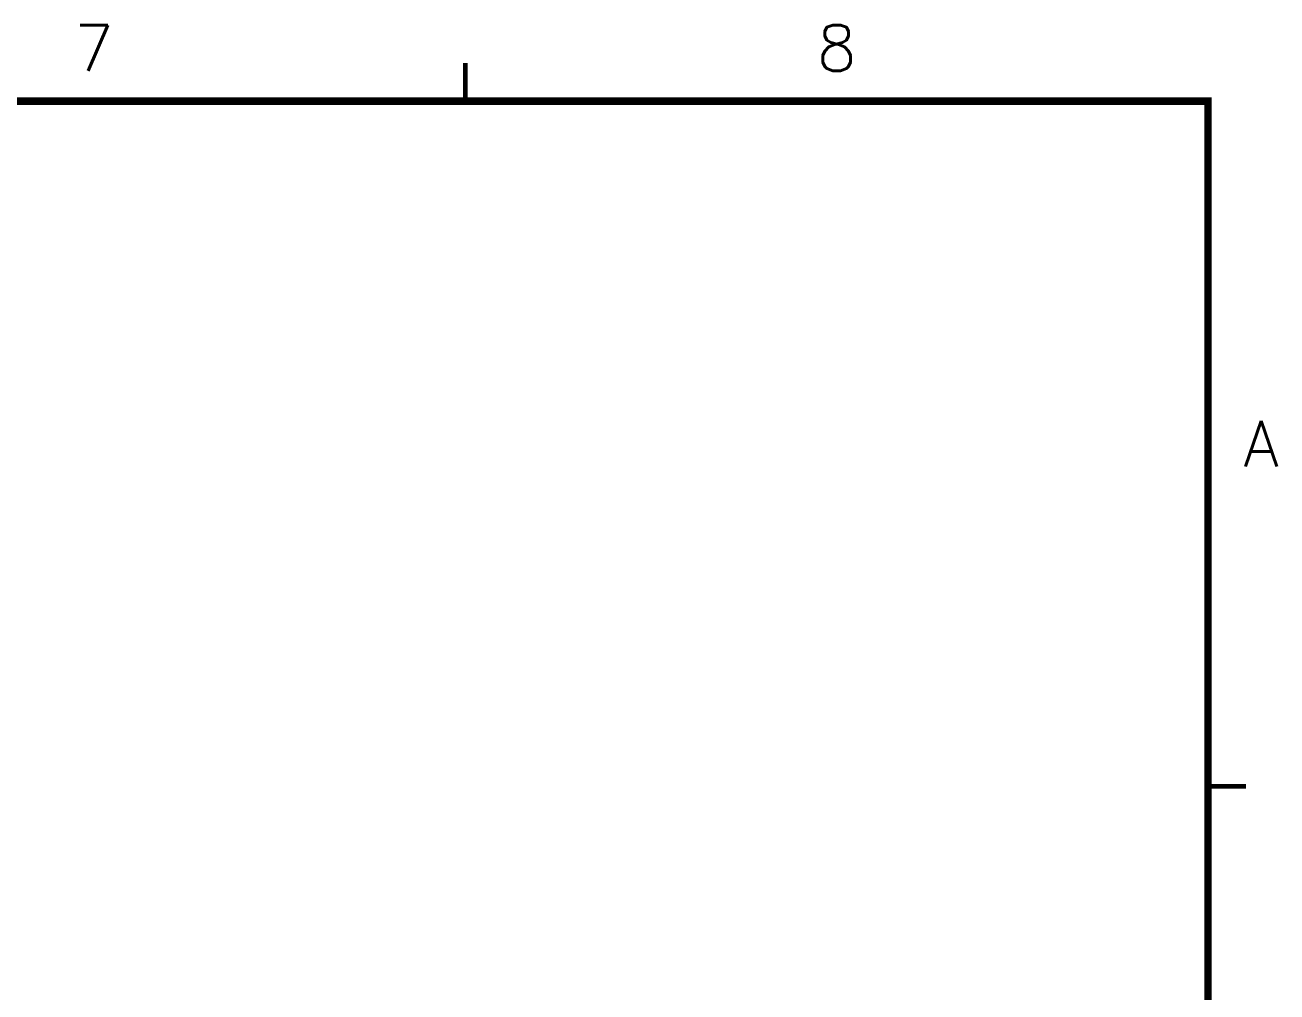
# Model space of a CAD drawing. Extents: x 295 to 953, y 10 to 290.
# Drawn here: x 804.3 to 886.5, y 226.5 to 290 of the extents above; entities that cross this region are included whole.
import ezdxf
from ezdxf.enums import TextEntityAlignment as Align

# ---------------------------------------------------------------- set-up
doc = ezdxf.new("R2010")
doc.units = 0
doc.header["$LTSCALE"] = 5
doc.header["$MEASUREMENT"] = 0
doc.layers.get('0').update_dxf_attribs({"linetype": 'CONTINUOUS', "lineweight": 25})
doc.layers.add('문자', color=4, linetype='CONTINUOUS')
doc.layers.add('테두리', color=3, linetype='CONTINUOUS')
doc.styles.get("Standard").update_dxf_attribs({"font": 'simplex.shx'})

# ---------------------------------------------------------------- blocks, each defined once
blk = doc.blocks.new('C')
at = {"layer": '테두리'}
blk.add_line((405, 285), (405, 15), dxfattribs=at)
for points, const_width in [([(356.25, 287.5), (356.25, 285)], 0.3), ([(15, 285), (15, 15), (405, 15), (405, 285), (15, 285)], 0.5), ([(407.5, 240), (405, 240)], 0.3)]:
    blk.add_lwpolyline(points, dxfattribs=dict(at, const_width=const_width))
at = {"layer": '문자'}
for s, p in [('7', (331.875, 288.5)), ('8', (380.625, 288.5)), ('A', (408.5, 262.5))]:
    blk.add_text(s, height=3, dxfattribs=at).set_placement(p, align=Align.MIDDLE)

msp = doc.modelspace()

# ---------------------------------------------------------------- block references
msp.add_blockref('C', (476.978, 0))

doc.saveas('drawing.dxf')
